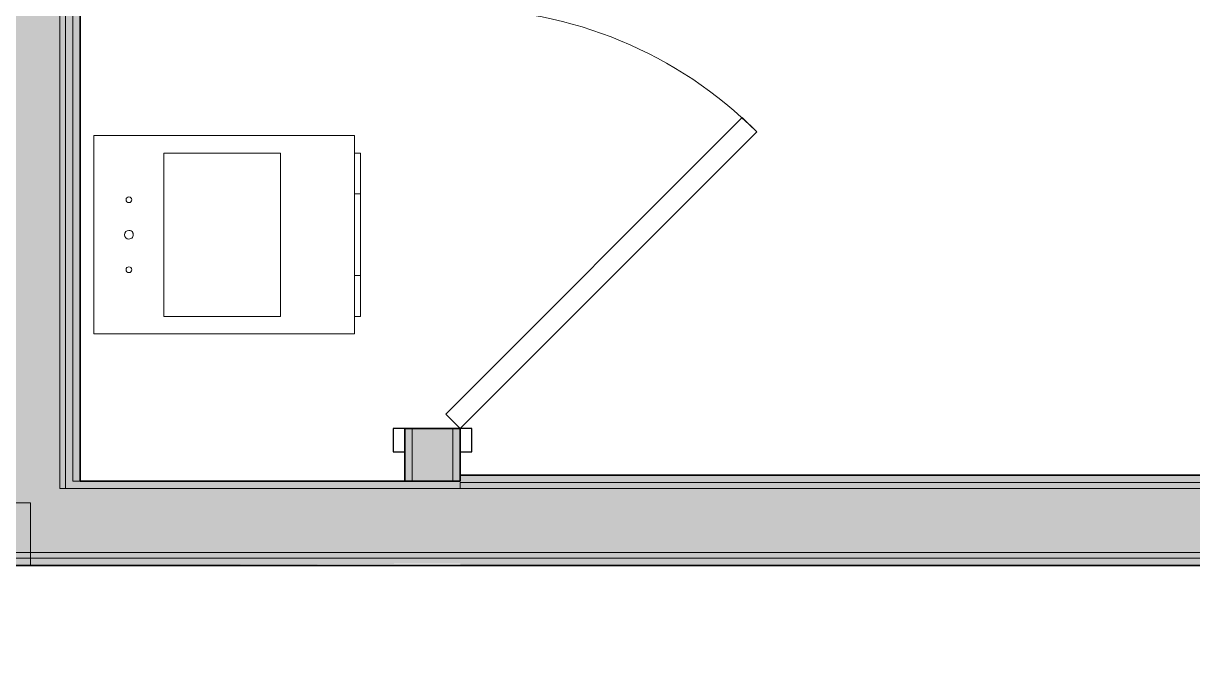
# Model space of a CAD drawing. Header units: inches. Extents: x 6 to 8416, y -388 to 6104.
# Drawn here: x 4977.2 to 5077.5, y 323.6 to 377.4 of the extents above; entities that cross this region are included whole.
import ezdxf

# ---------------------------------------------------------------- set-up
doc = ezdxf.new("R2010")
doc.units = ezdxf.units.IN
doc.header["$MEASUREMENT"] = 0
for name, color, linetype, lineweight in [('A-DOOR', 31, 'Continuous', 18), ('A-DOOR-FRAM', 31, 'Continuous', 25), ('A-GENM', 13, 'Continuous', 18), ('A-ROOM', 32, 'Continuous', 13), ('A-WALL', 113, 'Continuous', 25), ('A-WALL-PATT', 111, 'Continuous', 35), ('I-WALL', 2, 'Continuous', 25), ('M-EQPM', 50, 'Continuous', 18)]:
    doc.layers.add(name, color=color, linetype=linetype, lineweight=lineweight)

# ---------------------------------------------------------------- blocks, each defined once
blk = doc.blocks.new('Unit-Single-Flush-ICC ADA-AM - 36_ x 84_-NR _U-M _ Maintenance_Utility Only_-V959-LEVEL 3 - PLAN Copy 1 Copy 1')
at = {"layer": 'A-DOOR'}
for p, q in [((-8.69, 26.59), (-7.46, 27.83)), ((18, 2.37), (-7.46, 27.83)), ((16.76, 1.14), (-8.69, 26.59)), ((16.76, 1.14), (18, 2.37))]:
    blk.add_line(p, q, dxfattribs=at)
at = {"layer": 'A-DOOR', "lineweight": 9}
blk.add_arc((18, 2.37), 36, 135, 180, dxfattribs=at)
at = {"layer": 'A-DOOR-FRAM'}
for p, q in [((-18, 3.37), (-20, 3.37)), ((-20, 3.37), (-20, 2.37)), ((-18, 2.37), (-18, 3.37)), ((20, 3.37), (18, 3.37)), ((18, 3.37), (18, 2.37)), ((20, 2.37), (20, 3.37)), ((-20, 2.37), (-18, 2.37)), ((18, 2.37), (20, 2.37)), ((-18, -2.38), (-20, -2.38)), ((-20, -2.38), (-20, -3.38)), ((-18, -3.38), (-18, -2.38)), ((20, -2.38), (18, -2.38)), ((18, -2.38), (18, -3.38)), ((20, -3.38), (20, -2.38)), ((-20, -3.38), (-18, -3.38)), ((18, -3.38), (20, -3.38))]:
    blk.add_line(p, q, dxfattribs=at)
at = {"layer": 'A-DOOR-FRAM', "lineweight": 18}
for p, q in [((-18, 3.37), (-20, 3.37)), ((-20, 3.37), (-20, 2.37)), ((-18, 3.37), (-18, 2.37)), ((20, 3.37), (18, 3.37)), ((18, 3.37), (18, 2.37)), ((20, 3.37), (20, 2.37)), ((-20, 2.37), (-18, 2.37)), ((18, 2.37), (20, 2.37)), ((-20, -3.38), (-20, -2.38)), ((-18, -2.38), (-20, -2.38)), ((-18, -3.38), (-18, -2.38)), ((18, -3.38), (18, -2.38)), ((20, -2.38), (18, -2.38)), ((20, -3.38), (20, -2.38)), ((-20, -3.38), (-18, -3.38)), ((18, -3.38), (20, -3.38))]:
    blk.add_line(p, q, dxfattribs=at)
blk = doc.blocks.new('ME Fan Coil Unit - Vertical - Stack-IL - 300 CFM-6038640-LEVEL 3 - PLAN Copy 1 Copy 1')
at = {"layer": 'A-GENM'}
for p, q in [((1.5, 0.5), (5, 0.5)), ((1.5, 0.5), (5, 0.5)), ((1.5, 0.5), (5, 0.5)), ((1.5, 0.5), (5, 0.5)), ((1.5, 0.5), (5, 0.5)), ((1.5, 0.5), (5, 0.5)), ((1.5, 0.5), (5, 0.5)), ((1.5, 0.5), (5, 0.5)), ((1.5, 0.5), (5, 0.5)), ((1.5, 0.5), (5, 0.5)), ((1.5, 0.5), (5, 0.5)), ((1.5, 0.5), (5, 0.5)), ((1.5, 0.5), (5, 0.5)), ((1.5, 0.5), (5, 0.5)), ((1.5, 0.5), (5, 0.5)), ((1.5, 0.5), (5, 0.5)), ((1.5, 0.5), (5, 0.5)), ((1.5, 0.5), (5, 0.5)), ((1.5, 0.5), (5, 0.5)), ((1.5, 0.5), (5, 0.5)), ((1.5, 0.5), (5, 0.5)), ((1.5, 0.5), (5, 0.5)), ((1.5, 0.5), (5, 0.5)), ((5, 0.5), (12, 0.5)), ((5, 0.5), (12, 0.5)), ((5, 0.5), (12, 0.5)), ((5, 0.5), (12, 0.5)), ((5, 0.5), (12, 0.5)), ((5, 0.5), (12, 0.5)), ((5, 0.5), (12, 0.5)), ((5, 0.5), (12, 0.5)), ((5, 0.5), (12, 0.5)), ((5, 0.5), (12, 0.5)), ((5, 0.5), (12, 0.5)), ((5, 0.5), (12, 0.5)), ((5, 0.5), (12, 0.5)), ((5, 0.5), (12, 0.5)), ((5, 0.5), (12, 0.5)), ((5, 0.5), (12, 0.5)), ((5, 0.5), (12, 0.5)), ((5, 0.5), (12, 0.5)), ((5, 0.5), (12, 0.5)), ((5, 0.5), (12, 0.5)), ((5, 0.5), (12, 0.5)), ((5, 0.5), (12, 0.5)), ((5, 0.5), (12, 0.5)), ((12, 0.5), (15.5, 0.5)), ((12, 0.5), (15.5, 0.5)), ((12, 0.5), (15.5, 0.5)), ((12, 0.5), (15.5, 0.5)), ((12, 0.5), (15.5, 0.5)), ((12, 0.5), (15.5, 0.5)), ((12, 0.5), (15.5, 0.5)), ((12, 0.5), (15.5, 0.5)), ((12, 0.5), (15.5, 0.5)), ((12, 0.5), (15.5, 0.5)), ((12, 0.5), (15.5, 0.5)), ((12, 0.5), (15.5, 0.5)), ((12, 0.5), (15.5, 0.5)), ((12, 0.5), (15.5, 0.5)), ((12, 0.5), (15.5, 0.5)), ((12, 0.5), (15.5, 0.5)), ((12, 0.5), (15.5, 0.5)), ((12, 0.5), (15.5, 0.5)), ((12, 0.5), (15.5, 0.5)), ((12, 0.5), (15.5, 0.5)), ((12, 0.5), (15.5, 0.5)), ((12, 0.5), (15.5, 0.5)), ((12, 0.5), (15.5, 0.5))]:
    blk.add_line(p, q, dxfattribs=at)
at = {"layer": 'M-EQPM'}
for p, q in [((17, 0), (0, 0)), ((0, 0), (0, -22.375)), ((0, -22.375), (0, 0)), ((0, 0), (1.5, 0)), ((15.5, 0.5), (1.5, 0.5)), ((1.5, 0.5), (15.5, 0.5)), ((1.5, 0.5), (1.5, 0)), ((1.5, 0.5), (1.5, 0)), ((5, 0.5), (1.5, 0.5)), ((1.5, 0.5), (5, 0.5)), ((1.5, 0.5), (1.5, 0)), ((1.5, 0.5), (1.5, 0)), ((1.5, 0), (5, 0)), ((1.5, 0), (15.5, 0)), ((15.5, 0), (1.5, 0)), ((5, 0), (1.5, 0)), ((1.5, 0), (5, 0)), ((12, 0.5), (5, 0.5)), ((5, 0.5), (12, 0.5)), ((5, 0.5), (5, 0)), ((5, 0.5), (5, 0)), ((12, 0.5), (5, 0.5)), ((5, 0.5), (12, 0.5)), ((5, 0), (12, 0)), ((5, 0), (12, 0)), ((12, 0), (5, 0)), ((12, 0), (5, 0)), ((5, 0), (12, 0)), ((12, 0), (12, 0.5)), ((12, 0.5), (12, 0)), ((15.5, 0.5), (12, 0.5)), ((12, 0.5), (15.5, 0.5)), ((12, 0), (15.5, 0)), ((15.5, 0), (12, 0)), ((12, 0), (15.5, 0)), ((15.5, 0), (15.5, 0.5)), ((15.5, 0.5), (15.5, 0)), ((15.5, 0), (15.5, 0.5)), ((15.5, 0.5), (15.5, 0)), ((15.5, 0), (17, 0)), ((17, -22.375), (17, 0)), ((17, 0), (17, -22.375)), ((1.5, -16.375), (1.5, -6.375)), ((1.5, -6.375), (15.5, -6.375)), ((15.5, -6.375), (1.5, -6.375)), ((1.5, -6.375), (1.5, -16.375)), ((15.5, -6.375), (15.5, -16.375)), ((15.5, -16.375), (15.5, -6.375)), ((15.5, -16.375), (1.5, -16.375)), ((1.5, -16.375), (15.5, -16.375)), ((0, -22.375), (17, -22.375)), ((17, -22.375), (0, -22.375))]:
    blk.add_line(p, q, dxfattribs=at)
for centre, radius, start, end in [((8.5, -19.375), 0.375, 120, 180), ((8.5, -19.375), 0.375, 120, 180), ((8.5, -19.375), 0.375, 105, 120), ((8.5, -19.375), 0.375, 105, 120), ((8.5, -19.375), 0.375, 0, 105), ((8.5, -19.375), 0.375, 0, 105), ((5.5, -19.375), 0.25, 0, 180), ((5.5, -19.375), 0.25, 0, 180), ((5.5, -19.375), 0.25, 180, 360), ((5.5, -19.375), 0.25, 180, 0), ((8.5, -19.375), 0.375, 180, 360), ((8.5, -19.375), 0.375, 180, 0), ((11.5, -19.375), 0.25, 0, 180), ((11.5, -19.375), 0.25, 0, 180), ((11.5, -19.375), 0.25, 180, 360), ((11.5, -19.375), 0.25, 180, 0)]:
    blk.add_arc(centre, radius, start, end, dxfattribs=at)

msp = doc.modelspace()

# ---------------------------------------------------------------- hatches: boundary and pattern name
at = {"layer": 'A-WALL-PATT'}
for points in [[(4980.29033733, 337.56077679), (4980.79033733, 337.56077679), (4980.79033733, 624.56077679), (4980.29033733, 624.56077679), (4980.29033733, 340.95243581)], [(4981.41533733, 337.56077679), (4981.41533733, 623.93577679), (4980.79033733, 623.93577679), (4980.79033733, 337.56077679)], [(5354.55053685, 338.06077679), (5356.66533733, 338.06077679), (5356.66533733, 338.68577679), (5014.66533733, 338.68577679), (5014.66533733, 338.06077679), (5320.80803685, 338.06077679)], [(4983.38303685, 337.56077679), (5014.66533733, 337.56077679), (5014.66533733, 338.18577679), (4981.41533733, 338.18577679), (4981.41533733, 337.56077679), (4982.04033733, 337.56077679)], [(5320.80803685, 337.56077679), (5356.66533733, 337.56077679), (5356.66533733, 338.06077679), (5014.66533733, 338.06077679), (5014.66533733, 337.56077679), (5287.06553685, 337.56077679)]]:
    msp.add_hatch(color=10, dxfattribs=at).paths.add_polyline_path(points)
at = {"layer": 'A-WALL-PATT', "lineweight": 25}
for points in [[(4981.41533733, 338.18577679), (4982.04033733, 338.18577679), (4982.04033733, 623.31077679), (4981.41533733, 623.31077679), (4981.41533733, 340.95243581)], [(4974.16533733, 330.93577679), (5014.66533733, 331.11156081), (5014.66533733, 331.56077679), (4974.16533733, 331.56077679), (4974.16533733, 331.11156081)]]:
    msp.add_hatch(color=10, dxfattribs=at).paths.add_polyline_path(points)
at = {"layer": 'A-WALL-PATT', "transparency": 33554560}
h = msp.add_hatch(color=10, dxfattribs=at)
h.paths.add_polyline_path([(5010.54033733, 338.18577679), (5010.54033733, 342.68577679), (5009.91533733, 342.68577679), (5009.91533733, 338.18577679)])
h.paths.add_polyline_path([(5010.54033733, 378.68577679), (5010.54033733, 380.68577679), (5009.91533733, 380.68577679), (5009.91533733, 378.68577679)])
at = {"layer": 'A-WALL-PATT', "lineweight": 25, "transparency": 33554560}
h = msp.add_hatch(color=10, dxfattribs=at)
h.paths.add_polyline_path([(5014.04033733, 338.18577679), (5014.66533733, 338.18577679), (5014.66533733, 342.68577679), (5014.04033733, 342.68577679)])
h.paths.add_polyline_path([(5014.66533733, 378.68577679), (5014.66533733, 380.68577679), (5014.04033733, 380.68577679), (5014.04033733, 378.68577679)])
at = {"layer": 'A-WALL-PATT', "lineweight": 25}
h = msp.add_hatch(color=10, dxfattribs=at)
h.paths.add_polyline_path([(5356.66533733, 330.93577679), (5363.29033733, 331.11156081), (5363.29033733, 331.56077679), (5326.79033733, 331.50618066), (5326.79033733, 330.93577679), (5354.55053685, 330.93577679)])
h.paths.add_polyline_path([(5319.29033733, 330.93577679), (5319.29033733, 331.56077679), (5014.66533733, 331.56077679), (5014.66533733, 330.93577679), (5287.06553685, 330.93577679)])
at = {"layer": 'I-WALL'}
for points in [[(4974.79033733, 332.06077679), (4980.29033733, 332.06077679), (4980.29033733, 624.56077679), (4974.79033733, 624.56077679), (4974.79033733, 337.56077679)], [(4980.29033733, 332.06077679), (5014.66533733, 332.06077679), (5014.66533733, 337.56077679), (4980.29033733, 337.56077679)], [(5319.29033733, 332.06077679), (5319.29033733, 334.93577679), (5326.79033733, 334.93577679), (5326.79033733, 332.06077679), (5357.29033733, 332.06077679), (5357.29033733, 337.56077679), (5014.66533733, 337.56077679), (5014.66533733, 332.06077679), (5287.06553685, 332.06077679)], [(5014.66533733, 331.56077679), (5014.66533733, 332.06077679), (4974.79033733, 332.06077679), (4974.79033733, 331.56077679), (4983.38303685, 331.56077679)]]:
    msp.add_hatch(color=10, dxfattribs=at).paths.add_polyline_path(points)
at = {"layer": 'I-WALL', "transparency": 33554560}
h = msp.add_hatch(color=10, dxfattribs=at)
h.paths.add_polyline_path([(5010.54033733, 338.18577679), (5014.04033733, 338.18577679), (5014.04033733, 342.68577679), (5010.54033733, 342.68577679)])
h.paths.add_polyline_path([(5014.04033733, 378.68577679), (5014.04033733, 381.31077679), (5010.54033733, 381.31077679), (5010.54033733, 378.68577679)])
at = {"layer": 'I-WALL'}
h = msp.add_hatch(color=10, dxfattribs=at)
h.paths.add_polyline_path([(5287.06553685, 331.56077679), (5319.29033733, 331.56077679), (5319.29033733, 332.06077679), (5014.66533733, 332.06077679), (5014.66533733, 331.56077679), (5219.58053685, 331.56077679)])
h.paths.add_polyline_path([(5356.66533733, 331.56077679), (5362.79033733, 331.56077679), (5362.79033733, 332.06077679), (5326.79033733, 332.01709989), (5326.79033733, 331.56077679), (5354.55053685, 331.56077679)])

# ---------------------------------------------------------------- linework, layer by layer
at = {"layer": 'A-ROOM', "lineweight": 9, "flags": 128}
msp.add_lwpolyline([(5455.41533733, 1377.93577679), (5455.41533733, 1251.68577679), (5455.41533733, 928.64727679), (5455.41533733, 926.18577679), (5455.41533733, 918.56077679), (5455.41533733, 915.56077679), (5455.41533733, 886.68577679), (5455.41533733, 842.93577679), (5455.41533733, 499.68577679), (5455.41533733, 467.24858278), (5455.41533733, 467.18577679), (5455.41533733, 463.56077679), (5455.41533733, 330.93577679), (5363.97814332, 330.93577679), (5360.29033733, 330.93577679), (5014.66533733, 330.93577679), (4977.79033733, 330.93577679), (4977.79033733, 336.31077679), (4947.54033733, 336.31077679), (4848.04033733, 336.31077679), (4848.04033733, 269.18577679)], dxfattribs=at)
msp.add_lwpolyline([(5095.54033733, 623.31077679), (4982.04033733, 623.31077679), (4982.04033733, 370.93577679), (4982.04033733, 340.31077679), (4982.04033733, 338.18577679), (5014.66533733, 338.18577679), (5014.66533733, 338.68577679), (5356.66533733, 338.68577679), (5356.66533733, 467.18577679), (5448.16533733, 467.18577679), (5448.16533733, 499.68577679), (5447.66533733, 499.68577679), (5447.66533733, 842.93577679), (5448.16533733, 842.93577679), (5448.16533733, 883.68577679), (5398.91708991, 883.68577679), (5398.91708991, 912.43577679), (5373.66533733, 912.43577679), (5290.91533733, 912.43577679), (5290.91533733, 914.43577679), (5163.04033733, 914.43577679), (5163.04033733, 563.31077679), (5095.54033733, 563.31077679)], close=True, dxfattribs=at)
at = {"layer": 'A-WALL', "lineweight": 9}
for p, q in [((4980.29033733, 624.56077679), (4980.29033733, 337.56077679)), ((4980.79033733, 624.56077679), (4980.79033733, 337.56077679)), ((4981.41533733, 623.93577679), (4981.41533733, 338.18577679)), ((5010.54033733, 342.68577679), (5010.54033733, 338.18577679)), ((5014.04033733, 342.68577679), (5014.04033733, 338.18577679)), ((5357.29033733, 337.56077679), (4980.29033733, 337.56077679)), ((4982.04033733, 338.18577679), (4981.41533733, 338.18577679)), ((5014.66533733, 337.56077679), (5014.66533733, 338.06077679)), ((5356.66533733, 338.06077679), (5014.66533733, 338.06077679)), ((5319.29033733, 331.56077679), (4974.16533733, 331.56077679)), ((5319.29033733, 332.06077679), (4974.79033733, 332.06077679))]:
    msp.add_line(p, q, dxfattribs=at)
at = {"layer": 'I-WALL', "lineweight": 35}
for p, q in [((4982.04033733, 338.18577679), (4982.04033733, 623.31077679)), ((5014.66533733, 342.68577679), (5009.91533733, 342.68577679)), ((5009.91533733, 342.68577679), (5009.91533733, 338.18577679)), ((5014.66533733, 342.68577679), (5014.66533733, 338.18577679)), ((5356.66533733, 338.68577679), (5014.66533733, 338.68577679)), ((4982.04033733, 338.18577679), (5014.66533733, 338.18577679)), ((4973.54033733, 330.93577679), (5319.29033733, 330.93577679))]:
    msp.add_line(p, q, dxfattribs=at)

# ---------------------------------------------------------------- block references
at = {"layer": 'A-DOOR', "rotation": 270.0000000000007}
msp.add_blockref('Unit-Single-Flush-ICC ADA-AM - 36_ x 84_-NR _U-M _ Maintenance_Utility Only_-V959-LEVEL 3 - PLAN Copy 1 Copy 1', (5012.29033733, 360.68577679), dxfattribs=at)
at = {"layer": 'M-EQPM', "rotation": 270.000000000001}
msp.add_blockref('ME Fan Coil Unit - Vertical - Stack-IL - 300 CFM-6038640-LEVEL 3 - PLAN Copy 1 Copy 1', (5005.60283733, 367.81077679), dxfattribs=at)

doc.saveas('drawing.dxf')
